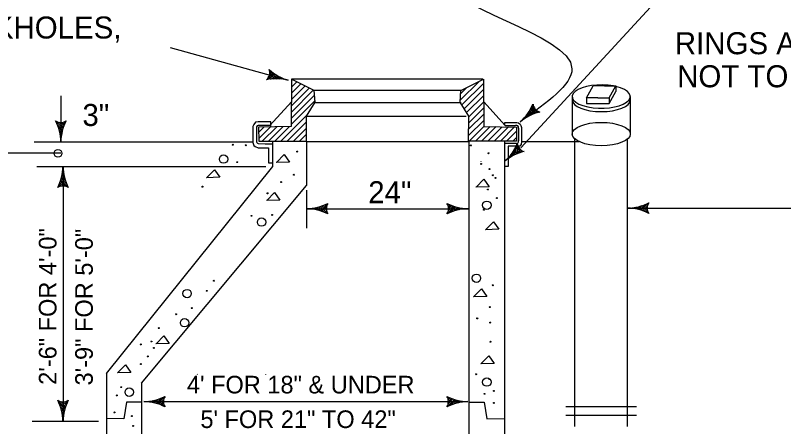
# Model space of a CAD drawing. Extents: x -952 to -721, y 1680 to 1979.
# Drawn here: x -873.9 to -781.7, y 1828.1 to 1877.4 of the extents above; entities that cross this region are included whole.
import ezdxf

# ---------------------------------------------------------------- set-up
doc = ezdxf.new("R2010")
doc.units = 0
for name, color, linetype in [('1', 7, 'Continuous'), ('Level 38', 7, 'Continuous'), ('UTILITY', 7, 'Continuous')]:
    doc.layers.add(name, color=color, linetype=linetype)

msp = doc.modelspace()

# ---------------------------------------------------------------- linework, layer by layer
at = {"layer": '1'}
for p, q in [((-796.738, 1879.424), (-813.208, 1861.504)), ((-855.298, 1873.524), (-841.125, 1869.615)), ((-843.705, 1869.685), (-842.626, 1870.297)), ((-843.483, 1869.991), (-842.775, 1870.393)), ((-843.384, 1870.232), (-842.916, 1870.498)), ((-843.373, 1870.789), (-843.314, 1870.822)), ((-843.349, 1870.617), (-843.186, 1870.71)), ((-843.349, 1870.437), (-843.057, 1870.603)), ((-843.257, 1869.759), (-842.477, 1870.201)), ((-842.869, 1869.794), (-842.316, 1870.108)), ((-842.533, 1869.8), (-842.154, 1870.019)), ((-842.233, 1869.794), (-841.981, 1869.933)), ((-841.95, 1869.766), (-841.801, 1869.85)), ((-841.691, 1869.732), (-841.618, 1869.778)), ((-841.444, 1869.692), (-841.418, 1869.707)), ((-840.746, 1868.052), (-839.615, 1869.182)), ((-840.74, 1869.78), (-817.795, 1869.78)), ((-840.74, 1869.552), (-840.613, 1869.679)), ((-840.74, 1868.802), (-840.111, 1869.431)), ((-820.501, 1867.206), (-818.233, 1869.468)), ((-820.3, 1866.656), (-817.684, 1869.272)), ((-840.756, 1865.8), (-838.124, 1868.432)), ((-840.751, 1866.551), (-838.621, 1868.68)), ((-840.746, 1867.301), (-839.118, 1868.929)), ((-838.103, 1868.422), (-820.326, 1868.422)), ((-820.442, 1868.009), (-819.734, 1868.717)), ((-820.02, 1866.191), (-817.684, 1868.527)), ((-868.41, 1867.74), (-868.41, 1862.202)), ((-840.756, 1865.05), (-837.971, 1867.835)), ((-819.734, 1865.726), (-817.679, 1867.782)), ((-840.751, 1867.021), (-843.33, 1864.183)), ((-840.761, 1864.3), (-837.924, 1867.137)), ((-837.908, 1866.931), (-820.379, 1866.931)), ((-819.475, 1865.24), (-817.679, 1867.037)), ((-817.679, 1867.021), (-815.094, 1864.183)), ((-811.781, 1866.73), (-811.879, 1865.494)), ((-811.652, 1866.374), (-811.715, 1865.563)), ((-842.003, 1862.307), (-838.864, 1865.452)), ((-819.491, 1863.729), (-817.673, 1865.547)), ((-819.481, 1864.485), (-817.673, 1866.292)), ((-812.516, 1865.449), (-812.542, 1865.164)), ((-812.341, 1865.695), (-812.373, 1865.259)), ((-812.159, 1865.977), (-812.209, 1865.343)), ((-811.971, 1866.318), (-812.043, 1865.423)), ((-811.506, 1866.157), (-811.549, 1865.621)), ((-811.358, 1866.014), (-811.385, 1865.679)), ((-811.208, 1865.911), (-811.224, 1865.726)), ((-811.052, 1865.835), (-811.057, 1865.769)), ((-869.028, 1864.712), (-868.151, 1863.835)), ((-868.669, 1864.58), (-868.093, 1864.004)), ((-868.415, 1864.543), (-868.035, 1864.167)), ((-868.209, 1864.564), (-867.972, 1864.326)), ((-868.035, 1864.617), (-867.903, 1864.479)), ((-867.876, 1864.68), (-867.829, 1864.632)), ((-841.263, 1862.302), (-838.944, 1864.622)), ((-838.848, 1865.309), (-819.766, 1865.309)), ((-819.496, 1862.973), (-817.668, 1864.802)), ((-813.044, 1864.854), (-813.047, 1864.825)), ((-812.872, 1865.037), (-812.875, 1864.95)), ((-812.698, 1865.232), (-812.711, 1865.061)), ((-868.838, 1864.294), (-868.199, 1863.66)), ((-868.701, 1863.935), (-868.246, 1863.486)), ((-868.6, 1863.613), (-868.289, 1863.301)), ((-844.92, 1863.866), (-844.92, 1862.35)), ((-844.688, 1863.364), (-844.033, 1864.014)), ((-844.677, 1862.624), (-843.272, 1864.03)), ((-843.33, 1864.183), (-844.577, 1864.183)), ((-844.239, 1862.313), (-842.511, 1864.041)), ((-843.494, 1862.313), (-841.755, 1864.056)), ((-842.748, 1862.307), (-840.994, 1864.067)), ((-840.518, 1862.302), (-838.938, 1863.882)), ((-819.428, 1862.297), (-817.657, 1864.072)), ((-818.677, 1862.297), (-816.918, 1864.056)), ((-817.932, 1862.302), (-816.183, 1864.046)), ((-817.182, 1862.302), (-815.448, 1864.035)), ((-816.431, 1862.307), (-814.714, 1864.019)), ((-815.681, 1862.307), (-813.979, 1864.009)), ((-815.094, 1864.183), (-813.853, 1864.183)), ((-813.509, 1863.866), (-813.509, 1862.35)), ((-868.532, 1863.317), (-868.326, 1863.111)), ((-868.479, 1863.042), (-868.357, 1862.92)), ((-868.442, 1862.783), (-868.384, 1862.719)), ((-839.773, 1862.297), (-838.928, 1863.142)), ((-814.931, 1862.313), (-813.742, 1863.502)), ((-814.18, 1862.313), (-813.747, 1862.746)), ((-871.607, 1862.207), (-845.375, 1862.207)), ((-868.421, 1862.535), (-868.4, 1862.508)), ((-844.746, 1862.011), (-843.89, 1861.99)), ((-843.89, 1861.99), (-843.055, 1862.003)), ((-842.976, 1859.285), (-842.976, 1862.276)), ((-839.028, 1862.297), (-838.922, 1862.402)), ((-838.959, 1862.297), (-838.959, 1856.975)), ((-838.959, 1862.27), (-819.449, 1862.27)), ((-819.449, 1862.297), (-819.449, 1826.366)), ((-813.736, 1862.011), (-815.24, 1862.017)), ((-815.179, 1862.276), (-815.179, 1826.366)), ((-813.665, 1861.99), (-813.763, 1860.754)), ((-813.137, 1862.254), (-806.235, 1862.254)), ((-868.4, 1860.854), (-887.799, 1860.854)), ((-814.225, 1860.954), (-814.257, 1860.518)), ((-814.043, 1861.237), (-814.093, 1860.603)), ((-813.855, 1861.578), (-813.927, 1860.682)), ((-813.535, 1861.634), (-813.599, 1860.822)), ((-813.39, 1861.417), (-813.432, 1860.88)), ((-813.242, 1861.274), (-813.269, 1860.939)), ((-813.092, 1861.171), (-813.107, 1860.986)), ((-812.936, 1861.094), (-812.941, 1861.028)), ((-814.928, 1860.114), (-814.931, 1860.085)), ((-814.756, 1860.297), (-814.759, 1860.209)), ((-814.582, 1860.492), (-814.595, 1860.32)), ((-814.4, 1860.709), (-814.426, 1860.423)), ((-871.296, 1859.274), (-844.403, 1859.274)), ((-868.151, 1859.274), (-868.151, 1828.698)), ((-862.946, 1834.415), (-842.976, 1859.285)), ((-844.403, 1859.274), (-843.816, 1859.274)), ((-818.011, 1859.906), (-818.027, 1859.879)), ((-867.961, 1857.863), (-868.273, 1858.175)), ((-868.03, 1858.159), (-868.236, 1858.365)), ((-868.083, 1858.434), (-868.204, 1858.555)), ((-868.12, 1858.693), (-868.178, 1858.756)), ((-868.141, 1858.941), (-868.162, 1858.967)), ((-868.352, 1856.912), (-868.59, 1857.15)), ((-868.146, 1856.933), (-868.526, 1857.308)), ((-867.892, 1856.896), (-868.468, 1857.472)), ((-867.533, 1856.764), (-868.41, 1857.641)), ((-867.723, 1857.181), (-868.363, 1857.815)), ((-867.861, 1857.541), (-868.315, 1857.99)), ((-868.685, 1856.796), (-868.733, 1856.843)), ((-868.526, 1856.859), (-868.659, 1856.996)), ((-858.734, 1833.269), (-838.959, 1856.975)), ((-838.907, 1851.881), (-838.907, 1856.431)), ((-837.496, 1854.396), (-837.807, 1854.085)), ((-837.173, 1854.497), (-837.622, 1854.042)), ((-836.814, 1854.634), (-837.448, 1853.995)), ((-836.396, 1854.824), (-837.274, 1853.947)), ((-836.529, 1854.465), (-837.105, 1853.889)), ((-822.065, 1853.588), (-821.188, 1854.465)), ((-822.038, 1854.74), (-821.991, 1854.787)), ((-821.97, 1854.581), (-821.838, 1854.713)), ((-821.933, 1853.942), (-821.357, 1854.518)), ((-821.922, 1854.407), (-821.684, 1854.645)), ((-821.901, 1854.201), (-821.52, 1854.581)), ((-821.653, 1853.778), (-821.018, 1854.412)), ((-799.296, 1854.399), (-799.502, 1854.193)), ((-799.005, 1854.468), (-799.312, 1854.156)), ((-798.683, 1854.568), (-799.132, 1854.114)), ((-798.318, 1854.706), (-798.952, 1854.066)), ((-797.906, 1854.896), (-798.783, 1854.019)), ((-798.038, 1854.537), (-798.614, 1853.961)), ((-838.907, 1854.206), (-819.56, 1854.206)), ((-838.574, 1854.217), (-838.6, 1854.196)), ((-838.325, 1854.238), (-838.389, 1854.18)), ((-838.066, 1854.275), (-838.188, 1854.153)), ((-837.792, 1854.328), (-837.998, 1854.122)), ((-836.566, 1854.211), (-836.941, 1853.831)), ((-836.544, 1854.005), (-836.782, 1853.767)), ((-836.492, 1853.831), (-836.629, 1853.699)), ((-836.428, 1853.672), (-836.476, 1853.625)), ((-821.288, 1853.915), (-820.839, 1854.365)), ((-820.966, 1854.011), (-820.659, 1854.322)), ((-820.675, 1854.085), (-820.469, 1854.285)), ((-820.395, 1854.132), (-820.273, 1854.254)), ((-820.136, 1854.169), (-820.078, 1854.233)), ((-819.888, 1854.196), (-819.866, 1854.217)), ((-800.412, 1854.274), (-776.602, 1854.274)), ((-800.083, 1854.288), (-800.104, 1854.267)), ((-799.835, 1854.309), (-799.893, 1854.251)), ((-799.576, 1854.346), (-799.698, 1854.225)), ((-798.07, 1854.283), (-798.45, 1853.902)), ((-798.049, 1854.077), (-798.287, 1853.839)), ((-798.001, 1853.902), (-798.133, 1853.77)), ((-797.932, 1853.744), (-797.98, 1853.696)), ((-862.946, 1834.415), (-862.946, 1803.913)), ((-852.042, 1834.322), (-852.01, 1834.354)), ((-843.835, 1834.291), (-843.824, 1834.307)), ((-858.734, 1833.269), (-858.734, 1803.95)), ((-856.713, 1831.352), (-857.162, 1830.898)), ((-856.348, 1831.49), (-856.983, 1830.85)), ((-855.936, 1831.68), (-856.813, 1830.803)), ((-822.052, 1831.596), (-822.004, 1831.643)), ((-822.052, 1831.596), (-822.004, 1831.643)), ((-821.983, 1831.437), (-821.851, 1831.569)), ((-821.983, 1831.437), (-821.851, 1831.569)), ((-821.946, 1830.798), (-821.37, 1831.374)), ((-821.946, 1830.798), (-821.37, 1831.374)), ((-821.935, 1831.263), (-821.698, 1831.5)), ((-821.935, 1831.263), (-821.698, 1831.5)), ((-821.914, 1831.057), (-821.534, 1831.437)), ((-821.914, 1831.057), (-821.534, 1831.437)), ((-868.77, 1831.202), (-867.892, 1830.325)), ((-868.579, 1830.79), (-867.945, 1830.156)), ((-868.442, 1830.426), (-867.993, 1829.976)), ((-868.415, 1831.07), (-867.839, 1830.494)), ((-868.157, 1831.039), (-867.776, 1830.658)), ((-867.95, 1831.06), (-867.713, 1830.822)), ((-867.776, 1831.107), (-867.644, 1830.975)), ((-867.618, 1831.176), (-867.57, 1831.128)), ((-858.442, 1831.059), (-819.574, 1831.059)), ((-858.113, 1831.072), (-858.135, 1831.051)), ((-857.865, 1831.094), (-857.923, 1831.035)), ((-857.606, 1831.13), (-857.728, 1831.009)), ((-857.326, 1831.183), (-857.532, 1830.977)), ((-857.035, 1831.252), (-857.342, 1830.94)), ((-856.068, 1831.321), (-856.644, 1830.745)), ((-856.1, 1831.067), (-856.481, 1830.687)), ((-856.079, 1830.861), (-856.317, 1830.623)), ((-856.031, 1830.687), (-856.163, 1830.554)), ((-855.963, 1830.528), (-856.01, 1830.48)), ((-822.078, 1830.444), (-821.201, 1831.321)), ((-822.078, 1830.444), (-821.201, 1831.321)), ((-821.666, 1830.634), (-821.032, 1831.268)), ((-821.666, 1830.634), (-821.032, 1831.268)), ((-821.301, 1830.771), (-820.852, 1831.22)), ((-821.301, 1830.771), (-820.852, 1831.22)), ((-820.979, 1830.866), (-820.672, 1831.178)), ((-820.979, 1830.866), (-820.672, 1831.178)), ((-820.688, 1830.94), (-820.482, 1831.141)), ((-820.688, 1830.94), (-820.482, 1831.141)), ((-820.408, 1830.988), (-820.287, 1831.109)), ((-820.408, 1830.988), (-820.287, 1831.109)), ((-820.149, 1831.025), (-820.091, 1831.088)), ((-820.149, 1831.025), (-820.091, 1831.088)), ((-819.901, 1831.051), (-819.88, 1831.072)), ((-819.901, 1831.051), (-819.88, 1831.072)), ((-868.347, 1830.103), (-868.035, 1829.797)), ((-868.273, 1829.813), (-868.072, 1829.607)), ((-868.225, 1829.533), (-868.104, 1829.411)), ((-871.845, 1828.703), (-863.902, 1828.703)), ((-868.188, 1829.274), (-868.125, 1829.215)), ((-868.162, 1829.025), (-868.141, 1829.004))]:
    msp.add_line(p, q, dxfattribs=at)
for points in [[(-840.74, 1869.743), (-840.761, 1864.072), (-844.693, 1864.004), (-844.677, 1862.318), (-838.922, 1862.297), (-838.954, 1865.304), (-837.913, 1867), (-838.008, 1868.374)], [(-817.689, 1869.743), (-817.668, 1864.072), (-813.736, 1864.004), (-813.752, 1862.318), (-819.507, 1862.297), (-819.475, 1865.304), (-820.511, 1867), (-820.421, 1868.374)]]:
    msp.add_lwpolyline(points, close=True, dxfattribs=at)
for points in [[(-843.216, 1864.046), (-843.216, 1864.638), (-844.722, 1864.638), (-845.045, 1864.585), (-845.259, 1864.315), (-845.367, 1864.046), (-845.367, 1862.165), (-845.259, 1861.787), (-845.097, 1861.681), (-844.722, 1861.52), (-843.486, 1861.52), (-843.486, 1859.691), (-843.002, 1859.691)], [(-815.155, 1864.241), (-815.155, 1864.551), (-813.723, 1864.551), (-813.493, 1864.498), (-813.314, 1864.344), (-813.213, 1864.165), (-813.16, 1863.961), (-813.16, 1862.249), (-813.187, 1861.89), (-813.366, 1861.71), (-813.57, 1861.686), (-814.746, 1861.686), (-814.746, 1859.282), (-815.155, 1859.282)], [(-842.558, 1859.739), (-841.612, 1860.695), (-840.973, 1859.797), (-842.574, 1859.734)], [(-850.929, 1857.924), (-849.978, 1858.875), (-849.344, 1857.977), (-850.939, 1857.914)], [(-818.603, 1856.79), (-817.657, 1857.741), (-817.018, 1856.843), (-818.619, 1856.78)], [(-843.716, 1855.178), (-842.764, 1856.13), (-842.13, 1855.231), (-843.726, 1855.168)], [(-817.451, 1851.685), (-816.5, 1852.642), (-815.866, 1851.743), (-817.462, 1851.68)], [(-818.894, 1843.632), (-817.943, 1844.588), (-817.309, 1843.69), (-818.905, 1843.626)], [(-856.99, 1837.993), (-856.039, 1838.95), (-855.405, 1838.051), (-857.001, 1837.988)], [(-818.027, 1835.578), (-817.081, 1836.535), (-816.442, 1835.636), (-818.043, 1835.573)], [(-861.609, 1834.505), (-860.658, 1835.457), (-860.024, 1834.558), (-861.62, 1834.495)], [(-858.734, 1831.007), (-860.531, 1830.986), (-860.853, 1829.004), (-862.946, 1829.015)], [(-819.449, 1831.007), (-817.636, 1830.986), (-817.314, 1829.004), (-815.179, 1829.015)]]:
    msp.add_lwpolyline(points, dxfattribs=at)
for centre, radius in [((-847.78, 1861.876), 0.0581), ((-846.224, 1861.808), 0.0581), ((-819.222, 1861.802), 0.0581), ((-868.752, 1860.853), 0.467), ((-840.049, 1861.052), 0.0581), ((-817.09, 1860.851), 0.0581), ((-848.885, 1860.159), 0.508), ((-847.246, 1859.786), 0.0581), ((-817.999, 1859.567), 0.0581), ((-816.976, 1858.948), 0.0581), ((-840.448, 1858.285), 0.0581), ((-816.567, 1858.214), 0.0581), ((-841.988, 1857.403), 0.0581), ((-816.255, 1857.895), 0.0581), ((-851.421, 1856.846), 0.0581), ((-817.167, 1856.507), 0.0581), ((-843.611, 1856.047), 0.0581), ((-816.089, 1855.484), 0.0581), ((-817.301, 1854.612), 0.508), ((-843.058, 1853.458), 0.0581), ((-817.661, 1854.076), 0.0581), ((-845.539, 1853.349), 0.0581), ((-844.321, 1852.604), 0.508), ((-818.554, 1845.856), 0.508), ((-850.052, 1845.56), 0.0581), ((-853.268, 1844.014), 0.508), ((-850.911, 1844.352), 0.0581), ((-816.593, 1845.016), 0.0581), ((-816.963, 1842.408), 0.0581), ((-854.581, 1841.541), 0.0581), ((-852.7, 1842.286), 0.0581), ((-853.559, 1840.524), 0.508), ((-818.454, 1841.05), 0.0581), ((-816.903, 1840.534), 0.0581), ((-856.658, 1839.874), 0.0581), ((-858.817, 1837.916), 0.0581), ((-857.546, 1838.273), 0.0581), ((-816.873, 1838.238), 0.0581), ((-857.237, 1837.504), 0.0581), ((-857.985, 1836.484), 0.0581), ((-858.814, 1835.567), 0.0581), ((-818.604, 1834.351), 0.0581), ((-817.301, 1833.403), 0.508), ((-817, 1833.754), 0.0581), ((-861.166, 1832.795), 0.0581), ((-860.196, 1832.201), 0.508), ((-816.459, 1832.351), 0.0581), ((-861.702, 1831.796), 0.0581), ((-817.571, 1831.992), 0.0581), ((-816.448, 1830.898), 0.0581), ((-861.988, 1829.767), 0.0581), ((-859.882, 1829.326), 0.0581), ((-859.734, 1828.137), 0.0581)]:
    msp.add_circle(centre, radius, dxfattribs=at)
for centre, radius, start, end in [((-844.488, 1870.539), 1.144, 310.91598, 18.23969), ((-839.579, 1875.006), 5.612, 227.07096, 254.01223), ((-842.563, 1864.187), 5.612, 75.14344, 102.08472), ((-816.968, 1868.869), 5.612, 310.99168, 337.93296), ((-810.631, 1866.895), 1.144, 186.76422, 254.08793), ((-809.69, 1860.325), 5.612, 102.91919, 129.86047), ((-874.02, 1862.146), 5.612, 0.5656, 27.50688), ((-868.408, 1865.69), 1.144, 236.33814, 303.66185), ((-862.796, 1862.146), 5.612, 152.49312, 179.43439), ((-844.669, 1863.939), 0.261, 69.02944, 196.86346), ((-813.757, 1863.939), 0.261, 343.13654, 110.97056), ((-844.638, 1862.276), 0.289, 165.94764, 247.72479), ((-818.852, 1864.128), 5.612, 310.99168, 337.93296), ((-813.788, 1862.276), 0.289, 292.27521, 14.05236), ((-812.515, 1862.155), 1.144, 186.76422, 254.08793), ((-811.574, 1855.585), 5.612, 102.91919, 129.86047), ((-873.764, 1859.326), 5.612, 332.49312, 359.43439), ((-862.54, 1859.326), 5.612, 180.5656, 207.50688), ((-868.152, 1855.782), 1.144, 56.33814, 123.66186), ((-838.96, 1859.815), 5.612, 270.5656, 297.50688), ((-835.416, 1854.203), 1.144, 146.33814, 213.66186), ((-819.503, 1859.815), 5.612, 242.49312, 269.43439), ((-823.047, 1854.203), 1.144, 326.33814, 33.66186), ((-800.467, 1859.886), 5.612, 270.5656, 297.50688), ((-796.923, 1854.274), 1.144, 146.33814, 213.66186), ((-838.96, 1848.591), 5.612, 62.49312, 89.43439), ((-819.503, 1848.591), 5.612, 90.56561, 117.50688), ((-800.467, 1848.663), 5.612, 62.49312, 89.43439), ((-858.497, 1836.67), 5.612, 270.5656, 297.50688), ((-854.953, 1831.059), 1.144, 146.33814, 213.66186), ((-819.517, 1836.667), 5.612, 242.49312, 269.43439), ((-819.517, 1836.667), 5.612, 242.49312, 269.43439), ((-823.06, 1831.059), 1.144, 326.33814, 33.66186), ((-823.06, 1831.059), 1.144, 326.33814, 33.66186), ((-873.764, 1828.639), 5.612, 0.5656, 27.50688), ((-868.152, 1832.183), 1.144, 236.33814, 303.66185), ((-862.54, 1828.639), 5.612, 152.49312, 179.43439), ((-858.497, 1825.447), 5.612, 62.49312, 89.43439), ((-819.517, 1825.444), 5.612, 90.56561, 117.50688), ((-819.517, 1825.444), 5.612, 90.56561, 117.50688)]:
    msp.add_arc(centre, radius, start, end, dxfattribs=at)
msp.add_spline([(-816.185, 1888.688), (-822.917, 1882.352), (-807.096, 1870.995), (-813.131, 1864.754)], degree=3, dxfattribs=at)
at = {"layer": 'Level 38'}
for p, q in [((-805.353, 1867.492), (-804.536, 1868.927)), ((-803.174, 1868.927), (-804.536, 1868.927)), ((-802.629, 1867.492), (-801.812, 1868.927)), ((-802.629, 1866.811), (-801.812, 1868.246)), ((-807.07, 1867.657), (-807.07, 1867.249)), ((-800.13, 1867.361), (-800.095, 1863.163)), ((-800.095, 1867.657), (-800.095, 1867.249)), ((-807.07, 1867.249), (-807.07, 1863.163)), ((-805.355, 1866.821), (-802.629, 1866.811)), ((-806.753, 1828.059), (-806.753, 1862.58)), ((-800.412, 1828.059), (-800.412, 1862.58))]:
    msp.add_line(p, q, dxfattribs=at)
for points in [[(-803.174, 1868.927), (-801.812, 1868.927), (-801.812, 1868.246)], [(-803.991, 1867.492), (-805.353, 1867.492), (-805.355, 1866.821)], [(-803.991, 1867.492), (-802.629, 1867.492), (-802.629, 1866.811)]]:
    msp.add_lwpolyline(points, dxfattribs=at)
for centre, start_param, end_param in [((-803.582, 1867.657), 1.135432, 7.321644), ((-803.582, 1867.249), 3.141593, 6.283185)]:
    msp.add_ellipse(centre, major_axis=(3.488, 0), ratio=0.401447, start_param=start_param, end_param=end_param, dxfattribs=at)
msp.add_ellipse((-803.582, 1863.163), major_axis=(3.488, 0), ratio=0.401447, dxfattribs=at)
at = {"layer": 'UTILITY'}
for points in [[(-807.81, 1830.473), (-799.355, 1830.473)], [(-807.81, 1829.416), (-799.355, 1829.416)]]:
    msp.add_lwpolyline(points, dxfattribs=at)

# ---------------------------------------------------------------- texts
at = {"layer": '1'}
for s, height, p in [('FOR ALL OTHERS - CONCEALED PICKHOLES,', 2.64228, (-938.884, 1874.618)), ('RINGS AS NECESSARY-HEIGHT', 2.64226, (-794.754, 1872.734)), ('NOT TO EXCEED 8"', 2.64226, (-794.477, 1868.771)), ('3"', 2.6423, (-865.821, 1864.125)), ('24"', 2.6423, (-831.535, 1854.861)), ('4\' FOR 18" & UNDER', 2.1138, (-853.284, 1832.04)), ('5\' FOR 21" TO 42"', 2.1138, (-851.668, 1827.893))]:
    msp.add_text(s, height=height, dxfattribs=at).set_placement(p)
for s, p in [('2\'-6" FOR 4\'-0"', (-868.933, 1833.076)), ('3\'-9" FOR 5\'-0"', (-864.574, 1833))]:
    msp.add_text(s, height=2.11368, rotation=90, dxfattribs=at).set_placement(p)

doc.saveas('drawing.dxf')
